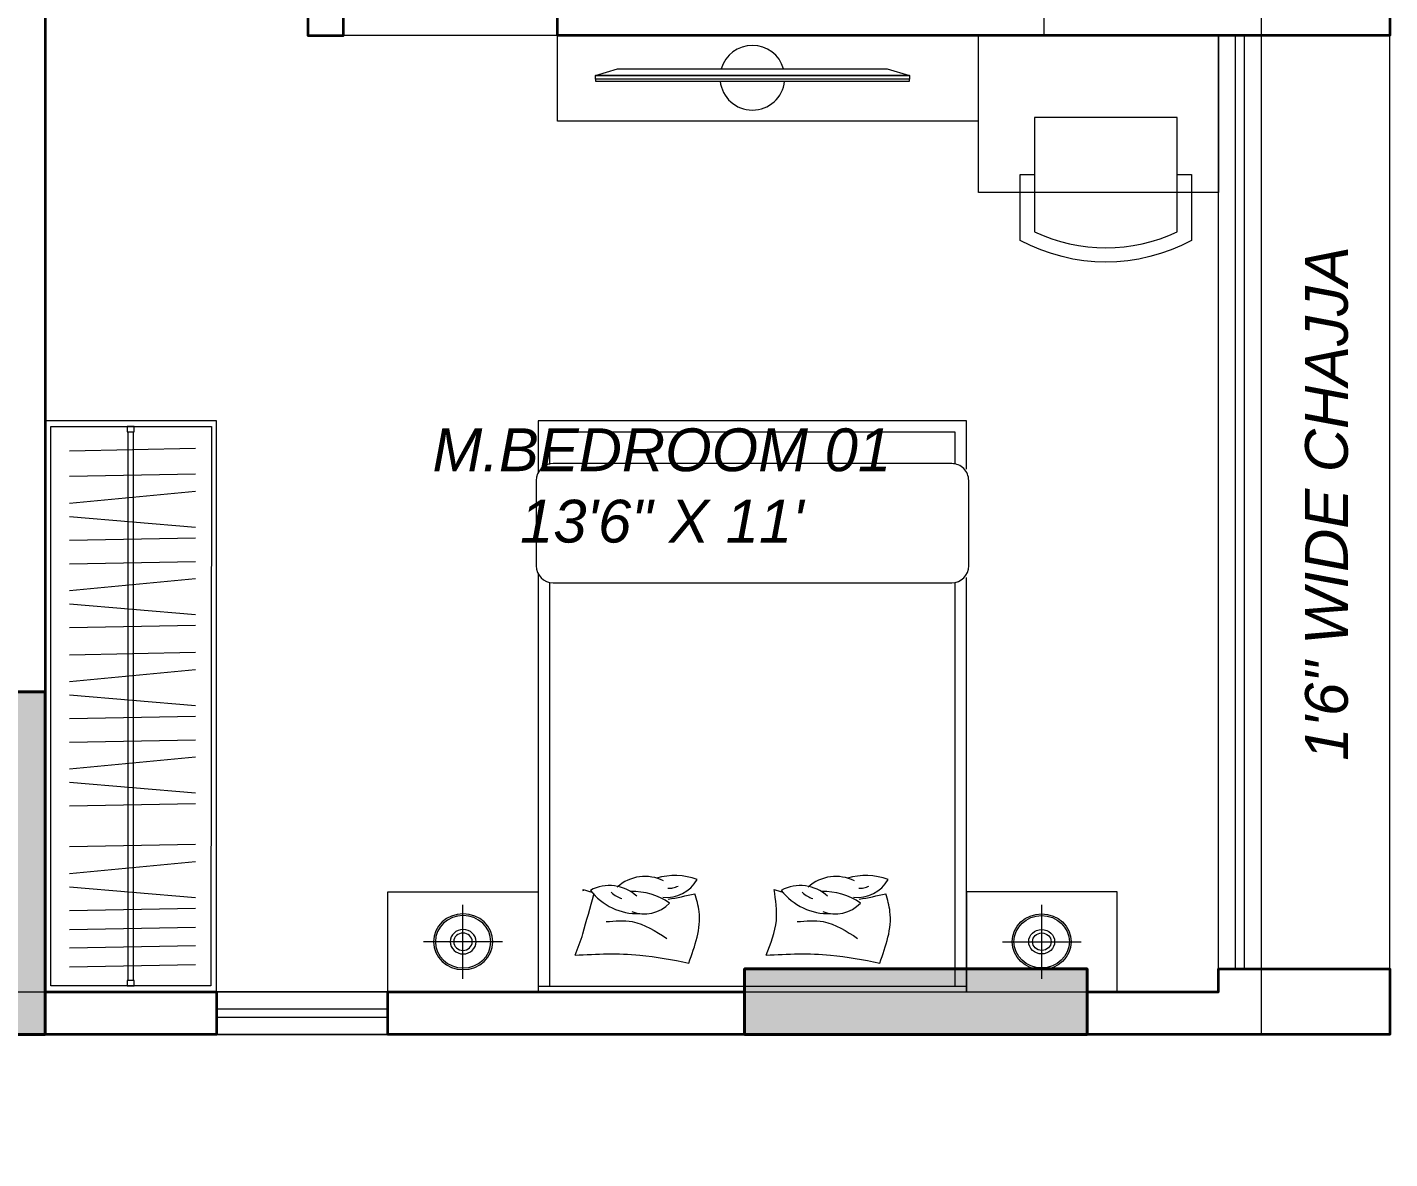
# Model space of a CAD drawing. Header units: millimetres. Extents: x 0 to 125073, y 0 to 71249.
# Drawn here: x 103152 to 107924, y 49299 to 53263 of the extents above; entities that cross this region are included whole.
import ezdxf
from ezdxf.lldxf.tags import DXFTag

# ---------------------------------------------------------------- set-up
doc = ezdxf.new("R2010")
doc.units = ezdxf.units.MM
for name, color, linetype, lineweight, true_color in [('DA_BUILDING LINE', 7, 'Continuous', 9, 0xdb0000), ('DA_FURNITURE', 7, 'Continuous', 5, 0x666666), ('DA_FURNITURE HIDDEN', 7, 'Continuous', 5, 0x666666)]:
    doc.layers.add(name, color=color, linetype=linetype, lineweight=lineweight, true_color=true_color)
for name, color, linetype, lineweight in [('DA_CARPET AREA RERA', 30, 'Continuous', 9), ('DA_CHAJJA', 44, 'Continuous', 0), ('DA_COLUMN', 40, 'Continuous', 40), ('DA_COLUMN HATCH', 251, 'Continuous', 0), ('DA_DOOR', 35, 'Continuous', 0), ('DA_TEXT IN SQ.FT', 193, 'Continuous', 9), ('DA_WALL', 7, 'Continuous', 35), ('DA_WINDOW', 4, 'Continuous', 9)]:
    doc.layers.add(name, color=color, linetype=linetype, lineweight=lineweight)
doc.styles.get("Standard").update_dxf_attribs({"font": 'arial.ttf'})
tags = doc.linetypes.add('( Hidden )', pattern=[0.375, 0.25, -0.125]).pattern_tags.tags
tags[6:7] = [DXFTag(74, 4), DXFTag(75, 0), DXFTag(340, '0'), DXFTag(46, 1.0), DXFTag(50, 0.0), DXFTag(44, 0.0), DXFTag(45, 0.0)]
tags[4:5] = [DXFTag(74, 4), DXFTag(75, 0), DXFTag(340, '0'), DXFTag(46, 1.0), DXFTag(50, 0.0), DXFTag(44, 0.0), DXFTag(45, 0.0)]

# ---------------------------------------------------------------- blocks, each defined once
blk = doc.blocks.new('GSHGJSDFGJ')
at = {"layer": 'DA_BUILDING LINE', "linetype": '( Hidden )', "ltscale": 500}
blk.add_lwpolyline([(-3283.594183334149, 99801.52535375417), (676.4058164330199, 99801.52535375417), (676.4058164330199, 97466.52535363985), (1941.405817132313, 97466.52535364486), (1941.39886167564, 98841.52594678791), (6431.405815916136, 98841.52594678791), (6431.405815916136, 95191.52594674891), (5821.40747195816, 95191.52594674891), (5821.405815936625, 93711.52535364497), (6431.405815916136, 93711.52535364497), (6431.405815916136, 90061.52535364241), (-533.5941831339151, 90061.52525271894), (-533.5963046038523, 91111.52525275457), (-1283.601127114322, 91111.52594676381), (-2523.594183617271, 91111.52535371704), (-2523.594183613546, 89661.52535371447), (-5998.594183587003, 89661.52535371517)], dxfattribs=at)
blk = doc.blocks.new('GGT')
at = {"layer": 'DA_FURNITURE', "ltscale": 8}
for p, q in [((4090.009970730124, 973.3668007614642), (4088.009970730131, 973.3668007614096)), ((4088.009970730131, 973.3668007614096), (4088.009970730146, 972.7668007614111)), ((4090.009970730131, 972.7668007614038), (4090.009970730124, 973.3668007614642)), ((4088.029970730138, 972.7868007613843), (4088.029970730138, 973.3499566757082)), ((4088.029970730138, 973.3499566757082), (4089.989970730128, 973.3468007614274)), ((4089.989970730128, 973.3468007614274), (4089.989970730128, 972.7868007614152)), ((4088.114556842386, 972.8519104749694), (4088.106253662842, 973.2934333096882)), ((4088.204336367531, 972.8519104749694), (4088.196033187987, 973.2934333096882)), ((4088.298205572659, 972.8519104749694), (4088.256166788769, 973.2934333096882)), ((4088.344762656821, 972.8519104749694), (4088.381952115966, 973.2934333096882)), ((4088.427990027367, 972.8519104749694), (4088.419686847823, 973.2934333096882)), ((4088.51066821214, 972.8519104749694), (4088.502365032597, 973.2934333096882)), ((4088.604537417268, 972.8519104749694), (4088.562498633379, 973.2934333096882)), ((4088.651094501431, 972.8519104749694), (4088.688283960575, 973.2934333096882)), ((4088.734321871976, 972.8519104749694), (4088.726018692432, 973.2934333096882)), ((4088.829331871182, 972.8519104749694), (4088.821028691638, 973.2934333096882)), ((4088.92320107631, 972.8519104749694), (4088.88116229242, 973.2934333096882)), ((4088.969758160472, 972.8519104749694), (4089.006947619617, 973.2934333096882)), ((4089.052985531018, 972.8519104749694), (4089.044682351474, 973.2934333096882)), ((4089.135663715791, 972.8519104749694), (4089.127360536248, 973.2934333096882)), ((4089.229532920919, 972.8519104749694), (4089.18749413703, 973.2934333096882)), ((4089.276090005082, 972.8519104749694), (4089.313279464226, 973.2934333096882)), ((4089.359317375627, 972.8519104749694), (4089.351014196083, 973.2934333096882)), ((4089.501903292736, 972.8519104749857), (4089.493600113192, 973.2934333097046)), ((4089.595772497863, 972.8519104749857), (4089.553733713974, 973.2934333097046)), ((4089.642329582026, 972.8519104749857), (4089.67951904117, 973.2934333097046)), ((4089.725556952571, 972.8519104749857), (4089.717253773028, 973.2934333097046)), ((4089.792447579375, 972.8519104749857), (4089.784144399831, 973.2934333097046)), ((4089.856258539877, 972.8519104749857), (4089.847955360333, 973.2934333097046)), ((4089.923149166681, 972.8519104749857), (4089.914845987137, 973.2934333097046)), ((4088.048720730141, 973.0789962532353), (4088.029970730138, 973.0789962532353)), ((4088.029970730138, 973.0789962532353), (4088.029970730138, 973.0539962532339)), ((4088.048720730141, 973.0539962532339), (4088.048720730141, 973.0789962532353)), ((4089.971220730125, 973.0761757613391), (4088.048720730141, 973.0761757613463)), ((4089.989970730128, 973.0793007614202), (4089.971220730125, 973.0793007614202)), ((4089.971220730125, 973.0793007614202), (4089.971220730125, 973.0543007614224)), ((4089.989970730128, 973.0543007614224), (4089.989970730128, 973.0793007614202)), ((4088.029970730138, 973.0539962532339), (4088.048720730141, 973.0539962532339)), ((4089.971220730125, 973.0574257614344), (4088.048720730141, 973.0574257614435)), ((4089.971220730125, 973.0543007614224), (4089.989970730128, 973.0543007614224)), ((4089.989970730128, 972.7868007614152), (4088.029970730138, 972.7868007613843)), ((4088.009970730146, 972.7668007614111), (4090.009970730131, 972.7668007614038))]:
    blk.add_line(p, q, dxfattribs=at)
blk = doc.blocks.new('r6u57i')
at = {"layer": 'DA_FURNITURE'}
for p, q in [((5206.751401876661, -661.3311915537233), (5205.288624721879, -661.3311915537215)), ((5205.288624721879, -661.3311915537215), (5205.288624721879, -662.8311915537215)), ((5205.308361563984, -661.3311915537215), (5205.308361563984, -662.8311915537215)), ((5206.722492071391, -661.3706652379296), (5205.308361563984, -661.3706652379315)), ((5205.308361563984, -662.7917178695116), (5206.721371523379, -662.7917178695116)), ((5205.288624721879, -662.8311915537215), (5206.740225313963, -662.8311915537215))]:
    blk.add_line(p, q, dxfattribs=at)
blk.add_lwpolyline([(5206.78044830974, -662.8388056542663), (5207.079499596623, -662.8388056542663, 0.4142135623730951), (5207.138710122938, -662.7795951279513), (5207.138710122938, -661.3827879794917, 0.4142135623730951), (5207.079499596623, -661.323577453175), (5206.78044830974, -661.323577453175, 0.4142135623730951), (5206.721237783424, -661.3827879794917), (5206.721237783424, -662.7795951279513, 0.4142135623730951)], format="xyb", close=True, dxfattribs=at)
for points in [[(5207.1197225924, -662.8311915537215), (5207.288624721879, -662.8311915537215), (5207.288624721879, -661.3311915537215), (5207.108546029694, -661.3311915537215)], [(5207.138576382983, -662.7917178695116), (5207.249151037669, -662.7917178695116), (5207.249151037669, -661.3706652379315), (5207.135133142093, -661.3706652379315)]]:
    blk.add_lwpolyline(points, dxfattribs=at)
for centre, radius, start, end in [((5205.770564752101, -661.6792095015371), 0.2085891433205036, 127.4996206335499, 181.9562034354391), ((5205.51772088193, -661.580550708135), 0.1425046373300324, 318.0375530495965, 27.96588322757612), ((5205.549855811362, -661.704432417966), 0.1425046373300324, 332.6512547937497, 42.57958497327947), ((5205.682432701284, -661.7026813958946), 0.1214414015794316, 158.8001282645103, 226.6357460971407), ((5205.413362174208, -661.6617713206324), 0.226210152148392, 325.1700255455858, 1.80987350012883), ((5205.469365249548, -661.8093552335522), 0.226210152148392, 339.783727290463, 16.42357524337604), ((5205.740052682557, -661.7810551203111), 0.1214414015794316, 173.4138300095901, 241.2494478418323), ((5205.770564752101, -662.3479495875526), 0.2085891433205036, 127.4996206335499, 181.9562034354391), ((5205.51772088193, -662.2492907941505), 0.1425046373300324, 318.0375530495965, 27.96588322757612), ((5205.549855811362, -662.3731725039816), 0.1425046373300324, 332.6512547937497, 42.57958497327947), ((5205.682432701284, -662.3714214819083), 0.1214414015794316, 158.8001282645103, 226.6357460971407), ((5205.413362174208, -662.3305114066461), 0.226210152148392, 325.1700255455858, 1.80987350012883), ((5205.469365249548, -662.4780953195659), 0.226210152148392, 339.783727290463, 16.42357524337604), ((5205.740052682557, -662.4497952063266), 0.1214414015794316, 173.4138300095901, 241.2494478418323)]:
    blk.add_arc(centre, radius, start, end, dxfattribs=at)
for points in [[(5205.417001587445, -661.4602961617802), (5205.417001587445, -661.6863348066709), (5205.388776894329, -661.858432414334)], [(5205.53390527503, -661.568965661585), (5205.53390527503, -661.6603808011932), (5205.475461969496, -661.7810487570223)], [(5205.388776894329, -661.858432414334), (5205.569242489038, -661.8943931058184), (5205.631903803207, -661.8797324422703)], [(5205.417001587445, -662.1290362477957), (5205.417001587445, -662.3550748926846), (5205.388776894329, -662.5271725003495)], [(5205.417001587445, -662.1290362477957), (5205.5380676116, -662.1649969392802), (5205.646218920911, -662.1572910895229)], [(5205.53390527503, -662.2377057476006), (5205.53390527503, -662.329120887207), (5205.475461969496, -662.449788843036)], [(5205.388776894329, -662.5271725003495), (5205.569242489038, -662.5631331918321), (5205.631903803207, -662.548472528284)]]:
    blk.add_spline(points, degree=3, dxfattribs=at)
for points, knots in [([(5205.417001587431, -661.4602961617802), (5205.441749322526, -661.4702266352688), (5205.466497057622, -661.4801571087555), (5205.491559529877, -661.487206238171), (5205.491567905481, -661.4872085939132), (5205.491576281121, -661.4872109493335), (5205.491584656761, -661.4872133047538), (5205.53743305612, -661.5001069159971), (5205.583281455481, -661.5130005272404), (5205.62912985484, -661.5258941384836)], [0, 0, 0, 0, 3.967366997267911, 3.967366997267911, 3.967366997267911, 3.968692847981114, 3.968692847981114, 3.968692847981114, 11.22642312714398, 11.22642312714398, 11.22642312714398, 11.22642312714398]), ([(5205.637050374983, -661.5867555012665), (5205.631798058074, -661.5925971867455), (5205.622017068245, -661.6034757127782), (5205.617005366068, -661.6171918855762), (5205.614684909721, -661.6235425782361)], [0, 0, 0, 0, 41.53113638438365, 77.34027279484698, 77.34027279484698, 77.34027279484698, 77.34027279484698]), ([(5205.651698922788, -661.7848446349653), (5205.651336313686, -661.7909137914994), (5205.650584491091, -661.8034973945487), (5205.655987430331, -661.81490719863), (5205.658784495575, -661.8208139773305)], [0, 0, 0, 0, 31.96076168663835, 66.2664632446544, 66.2664632446544, 66.2664632446544, 66.2664632446544]), ([(5205.637050374983, -662.2554955872838), (5205.631798058074, -662.2613372727592), (5205.622017068245, -662.2722157987955), (5205.617005366068, -662.2859319715917), (5205.614684909721, -662.2922826642516)], [0, 0, 0, 0, 41.53113638438365, 77.34027279484698, 77.34027279484698, 77.34027279484698, 77.34027279484698]), ([(5205.651698922788, -662.4535847209809), (5205.651336313686, -662.4596538775131), (5205.650584491091, -662.4722374805624), (5205.655987430331, -662.4836472846455), (5205.658784495575, -662.4895540633461)], [0, 0, 0, 0, 31.96076168663835, 66.2664632446544, 66.2664632446544, 66.2664632446544, 66.2664632446544])]:
    blk.add_open_spline(points, degree=3, knots=knots, dxfattribs=at)
for points in [[(5205.646218920897, -661.4885510035056), (5205.643260629206, -661.4985849445638), (5205.640302337515, -661.5086188856203), (5205.637404826597, -661.5186546356563)], [(5205.641166224052, -661.4893195033801), (5205.642850391917, -661.4890639264613), (5205.644534656407, -661.4888074649825), (5205.646218920897, -661.4885510035056)], [(5205.61261109361, -661.7864497495557), (5205.617644838576, -661.8175023977183), (5205.62462286818, -661.848612912403), (5205.631903803207, -661.8797324422703)], [(5205.646218920911, -662.1572910895229), (5205.643260629222, -662.1673250305776), (5205.640302337531, -662.1773589716358), (5205.637404826612, -662.18739472167)], [(5205.61261109361, -662.4551898355712), (5205.617644838576, -662.4862424837338), (5205.62462286818, -662.5173529984168), (5205.631903803207, -662.548472528284)]]:
    blk.add_open_spline(points, degree=3, dxfattribs=at)
blk = doc.blocks.new('A$C3A1814D5')
at = {"layer": 'DA_FURNITURE'}
for p, q in [((12.79953742407087, 12.82440548410523), (1.132352375294431, 1.175592688057804)), ((12.42650455169496, 1.530827158829197), (1.505385247641243, 12.46917101336294))]:
    blk.add_line(p, q, dxfattribs=at)
at = {"layer": 'DA_FURNITURE', "extrusion": (0, 0, -1)}
blk.add_ellipse((6.990058427021723, 7.024074641987681), major_axis=(4.373850989083178, 4.366963509773425), ratio=0.94398213225917, dxfattribs=at)
at = {"layer": 'DA_FURNITURE', "extrusion": (0, 0, -0.9999999999999998)}
for major_axis, ratio, start_param, end_param in [((-4.100485302265502, -4.09402829041256), 0.9439821322591704, 3.141592653589787, 9.424777960769372), ((-1.913559807723896, -1.910546535525867), 0.94398213225917, 3.141592653589791, 9.424777960769378)]:
    blk.add_ellipse((6.990058427021723, 7.024074641987681), major_axis=major_axis, ratio=ratio, start_param=start_param, end_param=end_param, dxfattribs=at)
at = {"layer": 'DA_FURNITURE', "extrusion": (0, 0, -0.9999999999999997)}
blk.add_ellipse((6.965944899682653, 6.999999086081514), major_axis=(1.366828434088489, 1.364676096804198), ratio=0.9439821322591708, dxfattribs=at)
blk = doc.blocks.new('hrbfuy')
at = {"layer": 'DA_FURNITURE'}
blk.add_lwpolyline([(5940.587911294186, 1856.116684436947), (5940.587911294175, 1856.11668443694), (5940.587911294175, 1856.11668443694), (5940.587911294175, 1856.116682131764), (5940.237911294185, 1856.116685291897), (5940.237911294185, 1855.589182986718), (5940.587911294164, 1855.58918905119)], close=True, dxfattribs=at)
at = {"layer": 'DA_FURNITURE', "extrusion": (0, 0, -1), "xscale": 0.0167595958194902, "yscale": 0.0167595958194902, "zscale": -0.0167595958194902, "rotation": 45.04514721320155}
blk.add_blockref('A$C3A1814D5', (-5940.412377309267, 1855.687429171321), dxfattribs=at)
blk = doc.blocks.new('nftujfuk')
at = {"layer": 'DA_FURNITURE', "ltscale": 5, "elevation": 3.057044220599033e-09}
for points in [[(3568.378578132252, 921.453653499523), (3568.370436757222, 921.453653499523), (3568.370436757222, 920.0761218647111), (3568.378578132252, 920.0761218647111)], [(3568.378578132252, 921.453653499523), (3568.394860882315, 921.453653499523), (3568.394860882315, 920.0761218647111), (3568.378578132252, 920.0761218647111)], [(3568.424495487276, 921.355956999624), (3568.424495487276, 920.1738183650904), (3568.394860882315, 920.0761218647111), (3568.394860882315, 921.453653499523)]]:
    blk.add_lwpolyline(points, close=True, dxfattribs=at)
at = {"layer": 'DA_FURNITURE'}
for start, end in [(95.931151575745, 264.068848424255), (286.0862058712832, 73.9137941287168)]:
    blk.add_arc((3568.385120837062, 920.764887682158), 0.142104, start, end, dxfattribs=at)
blk = doc.blocks.new('JHFDGWUY')
at = {"layer": 'DA_FURNITURE HIDDEN', "linetype": 'Continuous'}
blk.add_line((5961.687076291867, 1441.054214968397), (5961.687076291867, 1441.354214968388), dxfattribs=at)
for points in [[(5962.52791824918, 1441.354214968399), (5962.527918249184, 1440.804214968399), (5961.687076291867, 1440.804214968397), (5961.687076291867, 1441.054214968397), (5960.21291824925, 1441.054214968397), (5960.21291824925, 1441.354347286989)], [(5962.383819137487, 1440.866773657913), (5962.383819137487, 1441.066773657914), (5961.883819137487, 1441.066773657911), (5961.883819137487, 1440.86677365791)]]:
    blk.add_lwpolyline(points, dxfattribs=at)
blk.add_lwpolyline([(5961.833819137487, 1440.86677365791), (5961.883819137487, 1440.86677365791), (5961.883819137487, 1440.666773657911, 0.2247829873277196), (5962.383819137487, 1440.666773657911), (5962.383819137487, 1440.866773657913), (5962.433819137495, 1440.866773657913), (5962.433819137495, 1440.636022062853, -0.2514805059103979), (5961.833819137491, 1440.636022062851)], format="xyb", close=True, dxfattribs=at)
at = {"layer": 'DA_FURNITURE HIDDEN', "xscale": 0.7985297558340498, "yscale": 0.7985297558340498, "zscale": 0.7985297558340498, "rotation": 90}
blk.add_blockref('nftujfuk', (6696.153633393984, -1408.255476868697), dxfattribs=at)
at = {"layer": 'DA_FURNITURE HIDDEN'}
for name, p, rotation in [('GGT', (4985.651117487831, 5528.014185698527), 270), ('r6u57i', (5298.814280898856, -3767.28442358867), 90)]:
    blk.add_blockref(name, p, dxfattribs=dict(at, rotation=rotation))
at = {"layer": 'DA_FURNITURE HIDDEN', "color": 1, "xscale": -1, "rotation": 270}
blk.add_blockref('hrbfuy', (4104.02878716068, -4502.233700936175), dxfattribs=at)
at = {"layer": 'DA_FURNITURE HIDDEN', "color": 1, "rotation": 90}
blk.add_blockref('hrbfuy', (7817.762148523761, -4502.233696325793), dxfattribs=at)
blk = doc.blocks.new('11TH 3')
at = {"layer": 'DA_CARPET AREA RERA'}
blk.add_lwpolyline([(6379.461242338675, 1432.061981848612), (6381.726242307283, 1432.061981848611), (6381.726242338831, 1431.911981848607), (6384.051242337892, 1431.91187581696), (6384.051301161799, 1431.011981848613), (6388.391242338635, 1431.011981848605), (6388.391242338635, 1434.36198184861), (6387.781242338622, 1434.36198184861), (6387.781242338622, 1436.141981848695), (6388.391242338635, 1436.141981848695), (6388.391242338635, 1439.491981848604), (6384.281242338844, 1439.491981848604), (6384.28124233865, 1438.116981848623), (6382.78624233846, 1438.116981848497), (6382.78624233846, 1435.561981848718), (6377.321242338649, 1435.561981848611)], dxfattribs=at)
at = {"layer": 'DA_CHAJJA'}
blk.add_lwpolyline([(6388.991242338619, 1431.091784150044), (6388.991242338619, 1434.361981848609)], dxfattribs=at)
at = {"layer": 'DA_DOOR', "ltscale": 300}
blk.add_line((6386.076242338653, 1434.3619818486), (6385.326242338653, 1434.3619818486), dxfattribs=at)
at = {"layer": 'DA_WALL'}
for points in [[(6386.731242337884, 1436.141981848608), (6385.20124233862, 1436.141981848608), (6385.201242338653, 1434.3619818486), (6385.326242338653, 1434.3619818486), (6385.326242338653, 1436.016981848608), (6386.731249293293, 1436.016981848608)], [(6387.781242338626, 1434.824481848614), (6387.931242338635, 1434.824481848614), (6387.931242338635, 1434.511981848603), (6388.841242338628, 1434.511981848603), (6388.841242338628, 1434.511981848603), (6388.991242338622, 1434.511981848603), (6388.991242338622, 1434.361981848599), (6388.981242338697, 1434.361981848599), (6386.076242338653, 1434.3619818486), (6386.076242338653, 1434.486981848609), (6387.781242338622, 1434.486981848609)], [(6384.155827829064, 1432.061981848611), (6384.156242338622, 1432.061981848611), (6384.156242338619, 1434.361981848599), (6382.626242338631, 1434.361981848599), (6382.626242338631, 1434.486981848599), (6384.281242338619, 1434.486981848609), (6384.281242338619, 1432.06198184864)], [(6387.931242337897, 1431.011981848603), (6388.391242338635, 1431.011981848603), (6388.391242338635, 1431.0919818486), (6388.991242338619, 1431.091981848601), (6388.991242338619, 1430.8619818486), (6387.931242337897, 1430.861981848601)], [(6384.281242338619, 1431.011981848603), (6384.881242338626, 1431.011981848603), (6384.881242338626, 1430.861981848609), (6384.281242337881, 1430.861981848609)], [(6386.731242337885, 1430.861981848609), (6385.481242338619, 1430.861981848609), (6385.481242338619, 1431.011981848603), (6386.731242337885, 1431.011981848603)]]:
    blk.add_lwpolyline(points, close=True, dxfattribs=at)
at = {"layer": 'DA_WINDOW'}
for points in [[(6388.541242338637, 1434.361981848611), (6388.541242338621, 1431.09198184861), (6388.391242338635, 1431.09198184861), (6388.391242338642, 1434.36198184861)], [(6388.481242339195, 1434.361981848599), (6388.481242339806, 1431.091981848601), (6388.451242338661, 1431.091981848601), (6388.451242338071, 1434.361981848599)], [(6384.881242338626, 1430.861981848609), (6385.481242338619, 1430.861981848609), (6385.481242338619, 1431.011981848603), (6384.881242338626, 1431.011981848603)], [(6384.88124233855, 1430.951981848615), (6385.481242338619, 1430.951981849168), (6385.481242338619, 1430.921981848044), (6384.88124233855, 1430.921981847491)]]:
    blk.add_lwpolyline(points, close=True, dxfattribs=at)
blk = doc.blocks.new('SDFHSDFGN')
at = {"layer": 'DA_COLUMN HATCH', "true_color": 0x636466}
h = blk.add_hatch(color=251, dxfattribs=at)
h.dxf.hatch_style = 1
h.paths.add_polyline_path([(-37688.5941828778, 97346.52535371226), (-37688.5941828778, 97576.52535371226), (-38888.59418286942, 97576.52535371226), (-38888.59418286942, 97346.52535371226)])
h.paths.add_polyline_path([(-31373.59418287314, 96376.5253537118), (-31143.59418287408, 96376.5253537118), (-31143.59418287408, 97576.52535371273), (-31373.59418287314, 97576.52535371273)])
h.paths.add_polyline_path([(-27778.59418287966, 97036.52535371203), (-27548.59418286849, 97036.52535371203), (-27548.59418286849, 98236.52535371203), (-27778.59418287966, 98236.52535371203)])
h.paths.add_polyline_path([(-24578.59418287035, 97336.52535371203), (-24348.59418287314, 97336.52535371203), (-24348.59418287314, 98236.5253537118), (-24578.59418287035, 98236.5253537118)])
h.paths.add_polyline_path([(-19333.59418287221, 98536.52535371203), (-19333.59418287221, 97336.5253537125), (-19103.59418287594, 97336.5253537125), (-19103.59418287594, 98536.52535371203)])
h.paths.add_polyline_path([(-13063.59418287408, 97336.52535369596), (-12833.59418287501, 97336.52535369596), (-12833.59418287501, 98536.52535369573), (-13063.59418287408, 98536.52535369573)])
h.paths.add_polyline_path([(-11543.59418287501, 97636.5253536962), (-11313.59418287408, 97636.5253536962), (-11313.59418287408, 98536.52535369573), (-11543.59418287501, 98536.52535369573)])
h.paths.add_polyline_path([(-8908.594182872213, 94991.52535369666), (-7708.594182872213, 94991.52535369666), (-7708.594182872213, 94761.52535369527), (-8908.594182872213, 94761.52535369527)])
h.paths.add_polyline_path([(-13063.59418287687, 91111.52535369596), (-12833.59418287221, 91111.52535369596), (-12833.59418287221, 92311.52535369596), (-13063.59418287687, 92311.52535369596)])
h.paths.add_polyline_path([(-19333.59418072272, 91111.5253537125), (-19103.59418072272, 91111.5253537125), (-19103.59418072272, 92311.5253537118), (-19333.59418072272, 92311.5253537118)])
h.paths.add_polyline_path([(-5998.594182872213, 91111.5253536962), (-5258.594182872213, 91111.5253536962), (-5258.594182872213, 91341.52535369573), (-5998.594182872213, 91341.52535369573)])
h.paths.add_polyline_path([(-1283.594182873145, 91111.52535369596), (-383.5941828703508, 91111.52535369596), (-383.5941828703508, 91341.52535369596), (-1283.594182873145, 91341.52535369596)])
h.paths.add_polyline_path([(2171.405817130581, 90061.52535369503), (2171.405817130581, 91261.5253536948), (1941.405817127787, 91261.5253536948), (1941.405817127787, 90061.52535369503)])
h.paths.add_polyline_path([(4621.405817126855, 90061.52535369177), (5821.405817129649, 90061.52535369177), (5821.405817129649, 90291.52535369131), (4621.405817126855, 90291.52535369131)])
h.paths.add_polyline_path([(4621.405817126855, 95111.52535369573), (5821.405817129649, 95111.52535369573), (5821.405817129649, 95341.5253536962), (4621.405817126855, 95341.5253536962)])
h.paths.add_polyline_path([(4621.405817126855, 98611.5253536955), (5821.405817129649, 98611.5253536955), (5821.405817129649, 98841.52535369527), (4621.405817126855, 98841.52535369527)])
h.paths.add_polyline_path([(-39638.59418287035, 89246.52535378793), (-38138.59418287035, 89246.52535378793), (-38138.59418287035, 89476.5253537877), (-39638.59418287035, 89476.5253537877)])
h.paths.add_polyline_path([(-31143.59418287408, 92421.5253537125), (-31143.59418287408, 92651.52535371203), (-32343.59418286942, 92651.52535371203), (-32343.59418286942, 92421.5253537125)])
h.paths.add_polyline_path([(-31513.59418287035, 86346.52535371226), (-29713.59418287128, 86346.52535371226), (-29713.59418287128, 86576.52535371226), (-31513.59418287035, 86576.52535371226)])
h.paths.add_polyline_path([(-31513.59418287035, 82896.5253537118), (-29713.59418287128, 82896.5253537118), (-29713.59418287128, 83126.52535371226), (-31513.59418287035, 83126.52535371226)])
h.paths.add_polyline_path([(-31518.59418287408, 78051.52535371203), (-30518.59418287408, 78051.52535371203), (-30518.59418287408, 78281.52535371203), (-31518.59418287408, 78281.52535371203)])
h.paths.add_polyline_path([(-32143.59418287408, 76821.52535371226), (-31143.59418287408, 76821.52535371226), (-31143.59418287408, 77051.52535371203), (-32143.59418287408, 77051.52535371203)])
h.paths.add_polyline_path([(-31893.59418287408, 71896.52535371226), (-31893.59418287408, 72126.5253537118), (-33093.59418286849, 72126.5253537118), (-33093.59418286849, 71896.52535371226)])
h.paths.add_polyline_path([(-37688.5941828778, 71896.52535371226), (-37688.5941828778, 72126.5253537118), (-38888.59418286942, 72126.5253537118), (-38888.59418286942, 71896.52535371226)])
h.paths.add_polyline_path([(-38438.5941828778, 76796.52535371203), (-38438.5941828778, 77026.5253537125), (-39638.59418286942, 77026.5253537125), (-39638.59418286942, 76796.52535371203)])
h.paths.add_polyline_path([(-38138.59418286942, 79996.52535371133), (-38138.59418286942, 80226.5253537132), (-39638.59418286942, 80226.5253537132), (-39638.59418286942, 79996.52535371133)])
h.paths.add_polyline_path([(-38438.59418287594, 92446.5253537125), (-38438.59418287594, 92676.52535371203), (-39638.59418287035, 92676.52535371203), (-39638.59418287035, 92446.5253537125)])
h.paths.add_polyline_path([(-31518.59418287314, 91422.02535371203), (-31288.59418287128, 91422.02535371203), (-31288.59418287128, 89927.02535371226), (-31518.59418287314, 89927.02535371226)])
h.paths.add_polyline_path([(-20908.59418072086, 91111.52535371203), (-20678.59418072086, 91111.52535371203), (-20678.59418072086, 89881.52535371203), (-20908.59418072086, 89881.52535371203)])
h.paths.add_polyline_path([(-11313.59418287594, 92011.52535369596), (-11313.59418287594, 91111.52535369596), (-11543.59418287314, 91111.52535369596), (-11543.59418287314, 92011.52535369596)])
h.paths.add_polyline_path([(1941.405817132909, 97316.52535363846), (2171.405817135703, 97316.52535363846), (2171.405817129649, 98841.52535369527), (1941.405817126855, 98841.52535369527)])
at = {"layer": 'DA_COLUMN'}
for points in [[(2171.405817130581, 90061.52535369503), (2171.405817130581, 91261.5253536948), (1941.405817127787, 91261.5253536948), (1941.405817127787, 90061.52535369503)], [(4621.405817126855, 90061.52535369177), (5821.405817129649, 90061.52535369177), (5821.405817129649, 90291.52535369131), (4621.405817126855, 90291.52535369131)]]:
    blk.add_lwpolyline(points, close=True, dxfattribs=at)
blk = doc.blocks.new('A$Cfed68cb1')
at = {"layer": 'DA_TEXT IN SQ.FT', "insert": (-0.2966905125686026, -4.437035677683028), "char_height": 0.15, "attachment_point": 3, "rotation": 90}
blk.add_mtext_dynamic_manual_height_columns('\\pxqc;{\\fArial|b0|i1|c0|p34;1\'6" WIDE CHAJJA}', width=4.965248399208576, gutter_width=12.5, heights=[0], dxfattribs=at)
at = {"layer": 'DA_TEXT IN SQ.FT', "insert": (-1.399770758000159, -6.656495133413912), "char_height": 0.15, "attachment_point": 3}
blk.add_mtext_dynamic_manual_height_columns('\\pxqc;{\\fArial|b0|i1|c0|p34;M.BEDROOM 01\\P13\'6" X 11\'}', width=2.300046244363784, gutter_width=12.5, heights=[0], dxfattribs=at)

msp = doc.modelspace()

# ---------------------------------------------------------------- block references
at = {"color": 1, "xscale": 1000, "yscale": 1000, "zscale": 1000}
msp.add_blockref('A$Cfed68cb1', (107924.2281284112, 58513.97669547427), dxfattribs=at)
msp.add_blockref('SDFHSDFGN', (101042.8223124941, -40327.54865816488))
at = {"layer": 'DA_BUILDING LINE'}
msp.add_blockref('GSHGJSDFGJ', (101042.8223124941, -40327.54865816488), dxfattribs=at)
at = {"layer": 'DA_WALL', "xscale": 1000, "yscale": 1000, "zscale": 1000}
for name, p in [('11TH 3', (-6281067.014210211, -1381128.005153123)), ('JHFDGWUY', (-5855203.69012077, -1388120.238272912))]:
    msp.add_blockref(name, p, dxfattribs=at)

doc.saveas('drawing.dxf')
